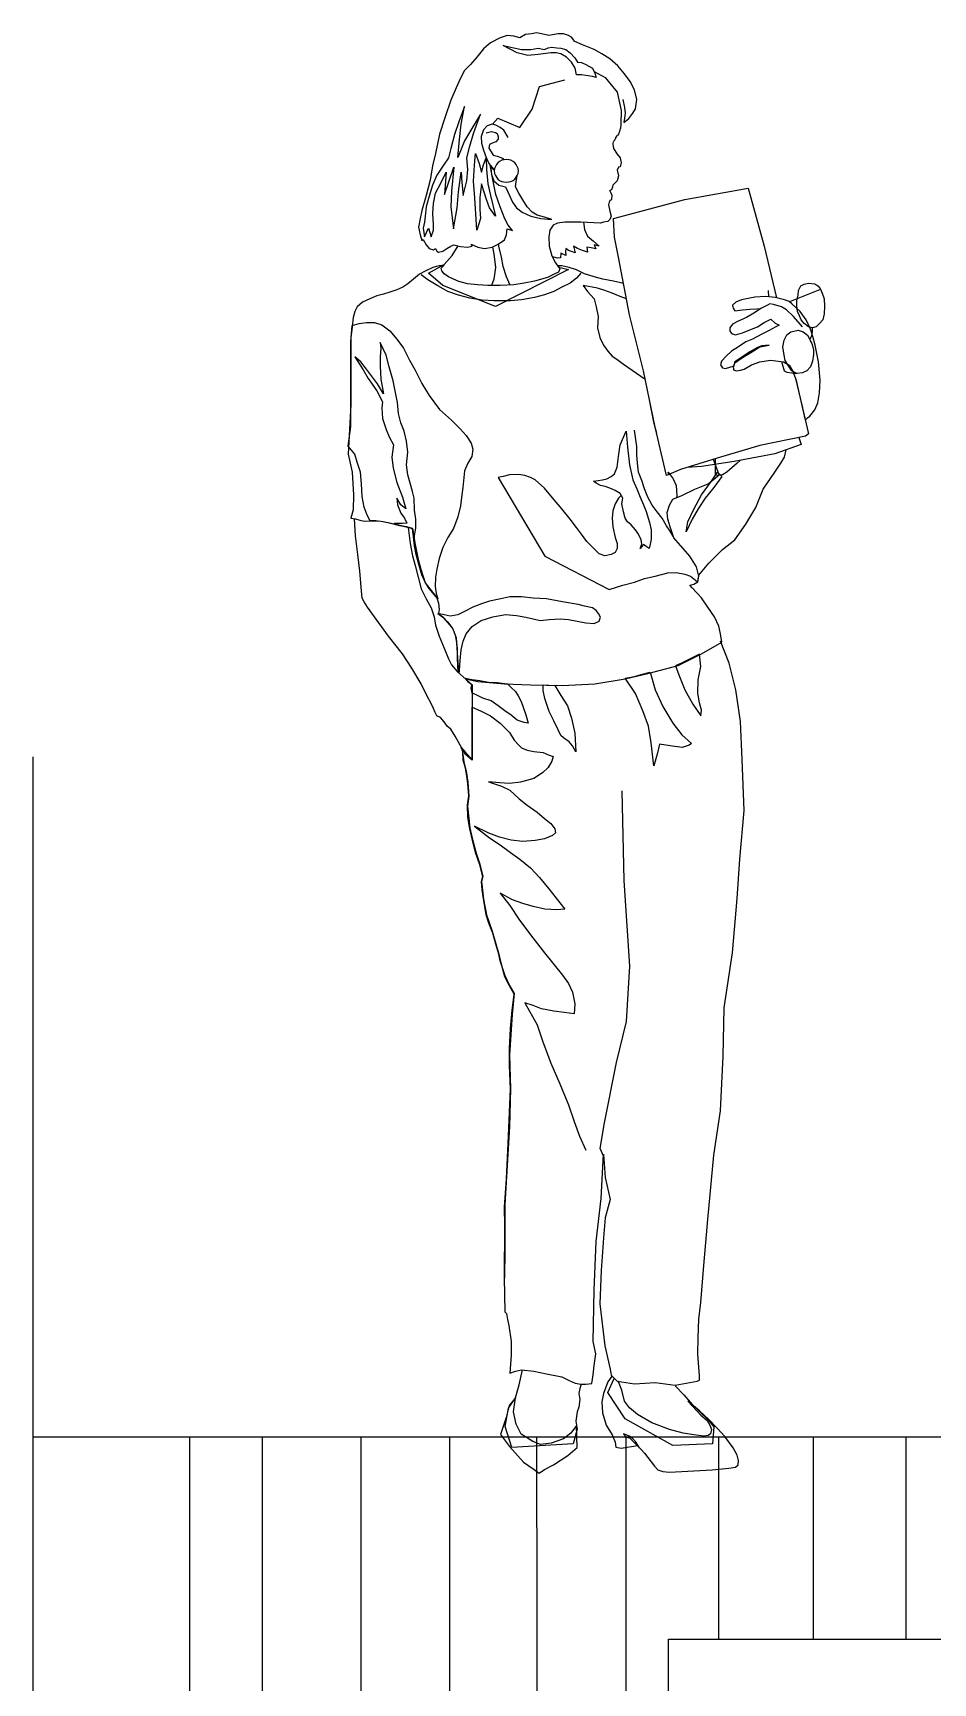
# Model space of a CAD drawing. Header units: millimetres. Extents: x 462666 to 1244237, y 2328025 to 3795663.
# Drawn here: x 1153221 to 1154283, y 2879315 to 2881263 of the extents above; entities that cross this region are included whole.
import ezdxf
from ezdxf.lldxf.tags import DXFTag

# ---------------------------------------------------------------- set-up
doc = ezdxf.new("R2010")
doc.units = ezdxf.units.MM
doc.layers.add('MUR-POH', color=64, linetype='Continuous')
doc.layers.add('MUR_POH', color=64, linetype='Continuous')
tags = doc.linetypes.add('DASHED', pattern=[0.75, 0.5, -0.25]).pattern_tags.tags
tags[6:7] = [DXFTag(74, 4), DXFTag(75, 0), DXFTag(340, '0'), DXFTag(46, 1.0), DXFTag(50, 0.0), DXFTag(44, 0.0), DXFTag(45, 0.0)]
tags[4:5] = [DXFTag(74, 4), DXFTag(75, 0), DXFTag(340, '0'), DXFTag(46, 1.0), DXFTag(50, 0.0), DXFTag(44, 0.0), DXFTag(45, 0.0)]

msp = doc.modelspace()

# ---------------------------------------------------------------- linework, layer by layer
at = {"layer": 'MUR-POH', "color": 252}
for p, q in [((1154042.9, 2880518.8), (1154032.8, 2880544.7)), ((1154050.8, 2880487.4), (1154042.9, 2880518.8)), ((1154056.3, 2880450.1), (1154050.8, 2880487.4)), ((1154058.4, 2880405.3), (1154056.3, 2880450.1)), ((1153727.6, 2880419.1), (1153729.7, 2880402.4)), ((1153730.5, 2880413.3), (1153727.6, 2880419.1)), ((1153734.3, 2880410.3), (1153730.5, 2880413.3)), ((1153729.7, 2880402.4), (1153732.6, 2880391.5)), ((1153734.1, 2880410.9), (1153734.3, 2880410.3)), ((1154060.5, 2880345), (1154058.4, 2880405.3)), ((1153732.6, 2880391.5), (1153734.7, 2880378.5)), ((1153734.7, 2880378.5), (1153735.6, 2880361.8)), ((1153735.6, 2880361.8), (1153734.3, 2880350)), ((1153734.3, 2880350), (1153735.6, 2880335.4)), ((1153735.6, 2880335.4), (1153736.8, 2880324.5)), ((1154055.4, 2880287.7), (1154060.5, 2880345)), ((1153736.8, 2880324.5), (1153739.8, 2880312.4)), ((1153739.8, 2880312.4), (1153744.4, 2880294.8)), ((1153744.4, 2880294.8), (1153748.6, 2880281.8)), ((1153748.6, 2880281.8), (1153752.3, 2880267.1)), ((1154052.5, 2880241.2), (1154055.4, 2880287.7)), ((1153752.3, 2880267.1), (1153750.6, 2880261.3)), ((1153750.6, 2880261.3), (1153751.5, 2880254.6)), ((1153751.5, 2880254.6), (1153753.2, 2880240.3)), ((1153753.2, 2880240.3), (1153756.5, 2880221.9)), ((1154046.7, 2880177.1), (1154052.5, 2880241.2)), ((1153756.5, 2880221.9), (1153763.2, 2880202.7)), ((1153763.2, 2880202.7), (1153771.2, 2880175.4)), ((1153771.2, 2880175.4), (1153772.8, 2880168.3)), ((1153772.8, 2880168.3), (1153774.9, 2880159.5)), ((1153774.9, 2880159.5), (1153778.3, 2880150.3)), ((1154037, 2880112.2), (1154046.7, 2880177.1)), ((1153778.3, 2880150.3), (1153783.7, 2880138.6)), ((1153783.7, 2880138.6), (1153789.2, 2880129)), ((1153789.2, 2880129), (1153786.7, 2880104.3)), ((1153786.7, 2880104.3), (1153783.7, 2880056.5)), ((1154035.8, 2880054.9), (1154037, 2880112.2)), ((1153783.7, 2880056.5), (1153785, 2880016.4)), ((1154032.8, 2879990.4), (1154035.8, 2880054.9)), ((1153785, 2880016.4), (1153783.7, 2879972)), ((1154024.9, 2879938.1), (1154032.8, 2879990.4)), ((1153783.7, 2879972), (1153778.3, 2879879.9)), ((1153891.7, 2879887), (1153894.7, 2879939.3)), ((1153894.7, 2879939.3), (1153896.8, 2879911.7)), ((1154017.8, 2879862.3), (1154024.9, 2879938.1)), ((1153896.8, 2879911.7), (1153902.6, 2879885.7)), ((1153885.9, 2879836.3), (1153891.7, 2879887)), ((1153902.6, 2879885.7), (1153896.8, 2879864)), ((1153778.3, 2879879.9), (1153778.3, 2879826.7)), ((1153896.8, 2879864), (1153894.7, 2879840.5)), ((1154013.2, 2879807.8), (1154017.8, 2879862.3)), ((1153883.8, 2879779), (1153885.9, 2879836.3)), ((1153894.7, 2879840.5), (1153891.7, 2879802)), ((1153778.3, 2879826.7), (1153777.9, 2879792.8)), ((1154009.4, 2879764.3), (1154013.2, 2879807.8)), ((1153891.7, 2879802), (1153890.5, 2879762.6)), ((1153882.3, 2879718.4), (1153883.8, 2879779)), ((1153778.3, 2879753.4), (1153780, 2879751.3)), ((1153780, 2879751.3), (1153781.2, 2879744.1)), ((1153890.5, 2879762.6), (1153896.3, 2879713.2)), ((1154007.3, 2879744.6), (1154009.4, 2879764.3)), ((1153781.2, 2879744.1), (1153782.9, 2879737)), ((1153782.9, 2879737), (1153785.8, 2879718.2)), ((1154006.5, 2879722.9), (1154007.3, 2879744.6)), ((1153785.8, 2879718.2), (1153785.8, 2879701.9)), ((1153885.5, 2879703.5), (1153882.3, 2879718.4)), ((1153896.3, 2879713.2), (1153902.6, 2879685.6)), ((1154006, 2879703.2), (1154006.5, 2879722.9)), ((1153785.8, 2879701.9), (1153784.1, 2879680.9)), ((1153883.8, 2879689.7), (1153885.5, 2879703.5)), ((1154008.1, 2879677.6), (1154006, 2879703.2)), ((1153784.1, 2879680.9), (1153790.8, 2879683)), ((1153790.8, 2879683), (1153798, 2879684.7)), ((1153798, 2879684.7), (1153812.6, 2879683)), ((1153812.6, 2879683), (1153827.3, 2879680.1)), ((1153827.3, 2879680.1), (1153845.3, 2879676.7)), ((1153845.3, 2879676.7), (1153854.1, 2879672.1)), ((1153854.1, 2879672.1), (1153861.2, 2879669.2)), ((1153880.9, 2879668.8), (1153882.5, 2879678.8)), ((1153882.5, 2879678.8), (1153883.8, 2879689.7)), ((1153902.6, 2879685.6), (1153903.5, 2879678.5)), ((1153903.5, 2879678.5), (1153910.6, 2879671.4)), ((1153910.6, 2879671.4), (1153931.1, 2879668.4)), ((1153979.2, 2879666.8), (1154005.2, 2879671.4)), ((1154005.2, 2879671.4), (1154008.1, 2879672.6)), ((1154008.1, 2879672.6), (1154008.1, 2879677.6)), ((1153790.7, 2879651.7), (1153783.5, 2879642.5)), ((1153788.6, 2879635), (1153790.7, 2879651.7)), ((1153861.2, 2879669.2), (1153867.9, 2879667.9)), ((1153867.9, 2879667.9), (1153873.7, 2879667.9)), ((1153873.7, 2879667.9), (1153880.9, 2879668.8)), ((1153931.1, 2879668.4), (1153955.8, 2879669.7)), ((1153955.8, 2879669.7), (1153979.2, 2879666.8)), ((1153783.5, 2879642.5), (1153779.8, 2879628.7)), ((1153791.5, 2879620.8), (1153788.6, 2879635)), ((1153779.8, 2879628.7), (1153773.1, 2879608.6)), ((1153797.4, 2879609), (1153791.5, 2879620.8)), ((1153862.7, 2879619.1), (1153856, 2879609.9)), ((1153863.6, 2879593), (1153862.7, 2879619.1)), ((1153773.1, 2879608.6), (1153783.6, 2879594.1)), ((1153783.6, 2879594.1), (1153800.3, 2879575.7)), ((1153811.2, 2879600.2), (1153797.4, 2879609)), ((1153820.4, 2879596.5), (1153811.2, 2879600.2)), ((1153833, 2879598.1), (1153820.4, 2879596.5)), ((1153847.6, 2879603.2), (1153833, 2879598.1)), ((1153856, 2879609.9), (1153847.6, 2879603.2)), ((1153852.6, 2879583.7), (1153863.6, 2879593)), ((1153800.3, 2879575.7), (1153812.9, 2879567.3)), ((1153835.5, 2879572.8), (1153852.6, 2879583.7)), ((1153812.9, 2879567.3), (1153818.7, 2879562.7)), ((1153818.7, 2879562.7), (1153825, 2879567.3)), ((1153825, 2879567.3), (1153835.5, 2879572.8))]:
    msp.add_line(p, q, dxfattribs=at)
for points in [[(1153917.3, 2881184.1), (1153919.4, 2881174.8), (1153920.2, 2881168.1), (1153919.4, 2881162.3), (1153918.5, 2881157.3), (1153924.4, 2881161.9), (1153929.4, 2881168.1), (1153932.4, 2881173.2), (1153934, 2881184.1), (1153931.1, 2881195.8), (1153926.1, 2881205.4), (1153919.4, 2881214.6), (1153911.4, 2881224.2), (1153902.2, 2881232.2), (1153892.6, 2881238.1), (1153883.8, 2881243.1), (1153870, 2881248.9), (1153860.8, 2881252.7), (1153857, 2881257.7), (1153853.2, 2881259.8), (1153847.4, 2881261.9), (1153841.1, 2881261.9), (1153830.2, 2881259.8), (1153821.4, 2881261.9), (1153815.5, 2881262.8), (1153809.7, 2881261.9), (1153802.6, 2881261.1), (1153795.9, 2881256.9), (1153788.7, 2881259), (1153780.8, 2881259.8), (1153772.8, 2881256.9), (1153761.1, 2881251), (1153753.2, 2881243.9), (1153745.2, 2881234.3), (1153737.7, 2881225.5), (1153730.5, 2881218.4), (1153725.5, 2881208.8), (1153720.9, 2881197.9), (1153714.6, 2881183.6), (1153707.9, 2881164), (1153701.2, 2881143.4), (1153696.2, 2881120.4), (1153692.9, 2881105.8), (1153689.9, 2881089), (1153685.3, 2881071), (1153680.3, 2881053.4), (1153678.2, 2881043.8), (1153676.5, 2881033.7), (1153678.2, 2881024.5), (1153680.3, 2881017.8), (1153682, 2881019.1), (1153685.3, 2881012.8), (1153689.1, 2881008.2), (1153694.1, 2881007), (1153696.2, 2881008.2), (1153697.9, 2881005.3), (1153700, 2881004), (1153705, 2881005.3), (1153709.6, 2881008.2), (1153714.6, 2881011.1), (1153718, 2881012.8), (1153725.9, 2881010.7), (1153734.3, 2881009.9), (1153739.8, 2881011.1), (1153738.5, 2881013.6), (1153746.5, 2881009.9), (1153754.4, 2881008.2), (1153763.2, 2881009.9), (1153770.3, 2881013.6), (1153777.9, 2881018.7), (1153780, 2881024.5), (1153780.8, 2881031.7), (1153787.1, 2881029.6), (1153782, 2881035.8), (1153778.3, 2881043.4), (1153772.8, 2881057.6), (1153767.4, 2881072.3), (1153764, 2881089.9), (1153760.7, 2881107.1)], [(1153885.9, 2881210.4), (1153881.7, 2881211.3), (1153873.7, 2881212.5), (1153868.7, 2881213.4), (1153862.9, 2881213.4), (1153861.2, 2881221.3), (1153857, 2881228.4), (1153851.1, 2881234.3), (1153844.4, 2881238.1), (1153838.6, 2881239.3), (1153832.3, 2881239.3), (1153817.6, 2881237.2), (1153805.5, 2881236.4), (1153792.9, 2881239.3), (1153776.2, 2881248.1), (1153798, 2881243.1), (1153808.8, 2881243.1), (1153817.6, 2881244.8), (1153825.2, 2881243.1), (1153829.4, 2881245.2), (1153833.5, 2881246), (1153839.4, 2881245.2), (1153844.4, 2881244.8), (1153850.3, 2881243.1), (1153855.3, 2881239.3), (1153860.8, 2881233.5), (1153864.1, 2881228.4), (1153868.7, 2881228), (1153873.7, 2881225.5), (1153881.7, 2881221.3), (1153884.6, 2881215.5), (1153885.9, 2881210.4)], [(1153883.7, 2881217.3), (1153896.8, 2881210.4), (1153910.6, 2881192.8), (1153915.6, 2881171.1), (1153915.2, 2881155.2)], [(1153763.8, 2881155), (1153769.9, 2881162.3), (1153795.9, 2881151.4), (1153810.5, 2881172.7), (1153819.3, 2881199.5), (1153849, 2881207.5)], [(1153717.6, 2881031.7), (1153721.8, 2881056.4), (1153723.4, 2881075.2), (1153726.8, 2881098.6), (1153727.6, 2881086.1), (1153728.9, 2881071), (1153733.5, 2881088.2), (1153734.7, 2881101.6), (1153733.5, 2881115.4), (1153736.8, 2881129.2), (1153741.4, 2881144.3), (1153749.4, 2881166.9), (1153739.3, 2881150.1), (1153730.5, 2881135.5), (1153722.6, 2881115.8), (1153724.7, 2881137.2), (1153726.8, 2881155.2), (1153730.5, 2881176.1), (1153723.8, 2881158.1), (1153718.8, 2881143), (1153714.6, 2881126.3), (1153711.7, 2881115.4), (1153705.8, 2881106.6), (1153697.9, 2881094.9), (1153692.9, 2881083.2), (1153689.1, 2881070.2), (1153685.3, 2881057.6), (1153684.1, 2881046.7), (1153683.2, 2881039.6), (1153682, 2881032.5), (1153683.2, 2881022), (1153688.3, 2881032.5), (1153691.2, 2881022), (1153694.1, 2881030), (1153694.1, 2881036.7), (1153693.3, 2881049.7), (1153694.1, 2881061.4), (1153696.2, 2881073.9), (1153702.9, 2881086.1), (1153708.8, 2881098.6), (1153707.1, 2881072.3), (1153718, 2881104.5), (1153715.1, 2881076), (1153714.6, 2881057.6), (1153717.6, 2881031.7)], [(1153782, 2881139.3), (1153777, 2881148), (1153772.8, 2881151.4), (1153767.4, 2881153.9), (1153763.2, 2881155.2), (1153757.3, 2881153.1), (1153753.2, 2881148.5), (1153750.2, 2881140.5), (1153750.6, 2881132.6), (1153753.2, 2881124.6), (1153756.1, 2881115.8), (1153759.4, 2881108.7), (1153765.3, 2881101.6), (1153765.9, 2881101)], [(1153914.3, 2881149.9), (1153915.2, 2881150.1), (1153915.6, 2881155.2)], [(1153756.1, 2881145.1), (1153762.4, 2881146.4), (1153767, 2881145.5), (1153769.1, 2881144.3), (1153770.3, 2881140.5), (1153770.3, 2881137.6), (1153767.4, 2881134.2), (1153763.2, 2881132.6), (1153760.3, 2881131.3), (1153759.4, 2881126.7), (1153761.9, 2881122.5), (1153764.5, 2881118.7), (1153769.1, 2881117.5), (1153773.3, 2881115.8), (1153776.2, 2881114.6), (1153776.8, 2881112.5)], [(1153905.8, 2881132.9), (1153905.6, 2881131.7), (1153906.4, 2881126.3), (1153910.6, 2881119.6), (1153914.3, 2881115.4), (1153915.6, 2881109.5), (1153914.3, 2881104.9), (1153912.3, 2881104.5), (1153910.6, 2881100.7), (1153912.3, 2881094), (1153910.6, 2881088.2), (1153906.4, 2881084), (1153906.1, 2881083.7)], [(1153914.3, 2881149.9), (1153913.5, 2881146.4), (1153912.3, 2881143.4), (1153911.2, 2881141.8)], [(1153756.1, 2881115.4), (1153756.5, 2881101.6), (1153758.2, 2881084.8), (1153761.1, 2881071), (1153767, 2881046.7), (1153760.3, 2881056.4), (1153756.5, 2881066.4), (1153754.4, 2881073.9), (1153750.6, 2881084.8), (1153748.6, 2881068.5), (1153748.6, 2881054.3), (1153749.4, 2881043.8), (1153745.2, 2881030), (1153742.7, 2881068.1), (1153741.4, 2881087.8), (1153742.3, 2881106.6), (1153743.5, 2881120.4), (1153748.1, 2881108.7), (1153750.6, 2881098.6), (1153753.2, 2881107), (1153756.1, 2881115.4)], [(1153780, 2881113.3), (1153777, 2881112.9), (1153774.5, 2881112.5), (1153772, 2881111.2), (1153769.9, 2881109.5), (1153768.2, 2881107.4), (1153767, 2881105.3), (1153766.1, 2881102.8), (1153765.7, 2881099.9), (1153766.1, 2881097), (1153767, 2881094.5), (1153768.2, 2881092.4), (1153769.9, 2881090.3), (1153772, 2881088.6), (1153774.5, 2881087.3), (1153777, 2881086.9), (1153780, 2881086.5), (1153782.9, 2881086.9), (1153785.4, 2881087.3), (1153787.9, 2881088.6), (1153790, 2881090.3), (1153791.7, 2881092.4), (1153792.9, 2881094.5), (1153793.8, 2881097), (1153794.2, 2881099.9), (1153793.8, 2881102.8), (1153792.9, 2881105.3), (1153791.7, 2881107.4), (1153790, 2881109.5), (1153787.9, 2881111.2), (1153785.4, 2881112.5), (1153782.9, 2881112.9), (1153780, 2881113.3)], [(1153765.9, 2881100.6), (1153764.5, 2881102), (1153761.1, 2881106.6), (1153762.4, 2881095.7), (1153765.3, 2881088.2), (1153771.2, 2881083.2), (1153779.1, 2881081.1), (1153783.7, 2881071), (1153787.1, 2881063.1), (1153792.1, 2881056.4), (1153798.8, 2881051.3), (1153808.8, 2881046.7), (1153820.6, 2881043.8), (1153833.5, 2881042.5)], [(1153833.5, 2881042.5), (1153825.2, 2881045.5), (1153816.4, 2881047.6), (1153810.5, 2881051.3), (1153804.7, 2881057.6), (1153799.6, 2881066), (1153794.6, 2881073.9), (1153790.8, 2881081.1), (1153791.7, 2881086.9), (1153792.9, 2881094), (1153792.9, 2881094.5)], [(1153902.2, 2881065.1), (1153904.3, 2881066.4), (1153904.7, 2881071), (1153903.5, 2881073.9), (1153902.2, 2881076.9), (1153904.3, 2881078.1), (1153905.6, 2881081.1), (1153906.1, 2881083.7)], [(1154136.7, 2880789.7), (1154132.9, 2880786.7), (1154079.3, 2880775.8), (1154028.6, 2880760.8), (1153985.5, 2880747.4), (1153968.8, 2880740.3), (1153955.8, 2880797.6), (1153942, 2880863.8), (1153925.2, 2880929.9), (1153912.3, 2880998.2), (1153907.7, 2881021.6), (1153906.4, 2881043.8), (1153990.5, 2881066.4), (1154065.5, 2881079.8), (1154084.3, 2881011.1), (1154098.8, 2880950.1)], [(1153902.4, 2881065.3), (1153901.4, 2881063.1), (1153900.5, 2881060.1), (1153902.2, 2881052.6), (1153903.5, 2881046.7), (1153902.2, 2881042.5), (1153899.7, 2881040.4), (1153894.7, 2881039.6), (1153890.9, 2881038.4), (1153867.9, 2881039.6), (1153849, 2881039.6), (1153840.2, 2881038.4), (1153835.2, 2881035.8), (1153831.5, 2881030), (1153830.2, 2881022), (1153830.6, 2881011.1), (1153833.5, 2880999.8), (1153838.1, 2880991.5), (1153841.5, 2880986.4), (1153853.2, 2880983.5), (1153767, 2880940), (1153705, 2880964.7), (1153688.3, 2880979.3), (1153706.7, 2880989.4), (1153715.9, 2881000.3), (1153723.2, 2881011.4)], [(1153871.2, 2881039.4), (1153871.6, 2881036.7), (1153872.1, 2881030.8), (1153875.8, 2881022.9), (1153882.9, 2881017), (1153889.6, 2881011.1), (1153883.8, 2881012.8), (1153885.5, 2881007.8), (1153880, 2881009), (1153875, 2881009.9), (1153875.8, 2881004), (1153870, 2881006.1), (1153864.1, 2881008.2), (1153859.1, 2881011.1), (1153861.2, 2881003.2), (1153857, 2881004.9), (1153853.2, 2881006.1), (1153850.3, 2881008.2), (1153849.9, 2881005.3), (1153850.3, 2881000.3), (1153844.4, 2881002.8), (1153844, 2880997.3), (1153840.2, 2880996.9), (1153836.1, 2880998.2), (1153834, 2880998.9)], [(1153763.7, 2881010.1), (1153765.3, 2881001.9), (1153767, 2880986), (1153765.3, 2880972.2), (1153762.6, 2880964.7)], [(1153784.3, 2880965.3), (1153780, 2880975.1), (1153776.2, 2880987.3), (1153774.1, 2880998.2), (1153771.2, 2881011.1), (1153770.9, 2881014)], [(1153918.2, 2880967.1), (1153906.4, 2880969.7), (1153893.8, 2880972.2), (1153883.8, 2880975.1), (1153872.1, 2880978.5), (1153862.9, 2880983.1), (1153854.1, 2880986), (1153845.3, 2880988.1), (1153841.1, 2880988.1), (1153843.2, 2880984.3), (1153841.5, 2880980.6), (1153837.3, 2880978.5), (1153828.5, 2880974.3), (1153813.4, 2880969.7), (1153800.9, 2880967.6), (1153788.7, 2880965.5), (1153772.8, 2880964.7), (1153758.2, 2880964.7), (1153746.5, 2880965.5), (1153734.3, 2880966.8), (1153723.8, 2880969.3), (1153717.6, 2880972.2), (1153711.7, 2880975.1), (1153706.7, 2880978.5), (1153703.8, 2880982.2), (1153702.9, 2880985.2), (1153706.7, 2880988.9), (1153700.8, 2880988.1), (1153693.3, 2880986), (1153684.9, 2880982.2), (1153677.4, 2880978.1), (1153670.3, 2880972.2), (1153663.6, 2880966.8), (1153657.7, 2880962.6), (1153650.6, 2880959.6), (1153642.6, 2880956.7), (1153635.1, 2880954.6), (1153627.1, 2880952.5), (1153618.8, 2880948.8), (1153610.4, 2880945), (1153604.1, 2880939.5), (1153601.2, 2880934.1), (1153599.1, 2880927), (1153598.2, 2880916.1), (1153596.6, 2880903.1), (1153596.6, 2880876.7), (1153596.6, 2880824.4), (1153593.2, 2880765.8), (1153598.2, 2880744.4), (1153599.5, 2880717.6), (1153599.1, 2880700.1), (1153596.6, 2880690), (1153602, 2880689.2), (1153607, 2880687.9), (1153612.1, 2880686.7), (1153621.3, 2880687.1), (1153631.7, 2880686.7), (1153640.5, 2880685), (1153652.7, 2880682.1), (1153669.4, 2880677.9), (1153672.4, 2880659), (1153676.1, 2880641.4), (1153679.1, 2880629.7), (1153684.1, 2880613.8), (1153694.1, 2880601.2), (1153697.9, 2880596.2), (1153700, 2880589.9), (1153700.8, 2880582.4), (1153700, 2880577.4), (1153705, 2880573.6), (1153710.9, 2880567.3), (1153716.7, 2880559.4), (1153720.9, 2880548.9), (1153723.5, 2880507.6)], [(1153867.9, 2880979.3), (1153862.9, 2880973.5), (1153855.3, 2880967.6), (1153845.3, 2880962.6), (1153836.1, 2880957.5), (1153825.2, 2880953.8), (1153813.4, 2880950.4), (1153798, 2880947.9), (1153785, 2880946.7), (1153765.3, 2880946.7), (1153751.5, 2880947.5), (1153736.8, 2880949.6), (1153723.4, 2880953.4), (1153710.9, 2880957.5), (1153699.1, 2880964.2), (1153687.4, 2880971.4), (1153679.5, 2880977.2)], [(1153921.6, 2880948.9), (1153914.3, 2880951.7), (1153904.7, 2880955.5), (1153896.3, 2880958.8), (1153887.6, 2880961.7), (1153870.8, 2880964.7), (1153875.8, 2880957.5), (1153883.8, 2880948.8), (1153885.9, 2880939.5), (1153888.4, 2880928.2), (1153887.6, 2880914.8), (1153890.5, 2880903.5), (1153894.7, 2880894.3), (1153899.7, 2880887.2), (1153904.7, 2880881.3), (1153910.2, 2880877.6), (1153918.1, 2880871.7), (1153944, 2880854.1)], [(1154089.7, 2880951.3), (1154089.4, 2880958.8)], [(1154138.3, 2880900.2), (1154140.4, 2880896.4), (1154142.5, 2880889.3), (1154142.5, 2880883.4), (1154141.3, 2880875.5), (1154138.8, 2880868.8), (1154134.6, 2880863.8), (1154129.6, 2880861.7), (1154122.9, 2880860.8), (1154117, 2880863.8), (1154113.6, 2880868.8), (1154109, 2880876.3), (1154107.8, 2880882.6), (1154106.1, 2880892.2), (1154107.8, 2880900.2), (1154111.1, 2880906.5), (1154115.7, 2880910.2), (1154124.5, 2880911.9), (1154130.4, 2880910.2), (1154135.4, 2880906), (1154138.3, 2880901), (1154140.4, 2880905.2), (1154141.3, 2880910.2), (1154141.3, 2880914.8), (1154136.7, 2880916.1), (1154131.6, 2880919.9), (1154127.9, 2880924.1), (1154125.8, 2880929.1), (1154123.7, 2880934.1), (1154122.9, 2880940.8), (1154122.9, 2880946.7), (1154124.5, 2880953.4), (1154124.9, 2880958.8), (1154127.5, 2880964.2), (1154131.6, 2880966.3), (1154136.7, 2880967.6), (1154144.2, 2880966.8), (1154147.6, 2880964.2), (1154150.5, 2880961.3), (1154152.6, 2880955.5), (1154155.1, 2880948.8), (1154155.5, 2880940), (1154155.1, 2880931.2), (1154153.4, 2880924.1), (1154149.6, 2880919.9), (1154145.5, 2880916.1), (1154141.3, 2880914.8)], [(1154149.6, 2880959.6), (1154114.3, 2880945.3)], [(1154129.6, 2880916.1), (1154118.7, 2880928.2), (1154110.7, 2880935.8), (1154104.8, 2880939.5), (1154095.2, 2880942.1), (1154091, 2880942.9), (1154088.1, 2880941.6), (1154081, 2880937.9), (1154072.2, 2880932), (1154063.4, 2880927), (1154053.4, 2880922.8), (1154046.7, 2880919), (1154043.7, 2880914.8), (1154043.7, 2880911.1), (1154045.8, 2880908.1), (1154050.4, 2880906.5), (1154058.8, 2880909), (1154067.2, 2880912.3), (1154076.4, 2880916.1), (1154084.3, 2880921.1), (1154092.3, 2880924.9), (1154097.3, 2880920.3), (1154101.8, 2880917.8)], [(1154129.6, 2880916.1), (1154118.7, 2880928.2), (1154110.7, 2880935.8), (1154104.8, 2880939.5), (1154095.2, 2880942.1), (1154091, 2880942.9), (1154088.1, 2880941.6), (1154081, 2880937.9), (1154072.2, 2880932), (1154063.4, 2880927), (1154053.4, 2880922.8), (1154046.7, 2880919), (1154043.7, 2880914.8), (1154043.7, 2880911.1), (1154045.8, 2880908.1), (1154050.4, 2880906.5), (1154058.8, 2880909), (1154067.2, 2880912.3), (1154076.4, 2880916.1), (1154084.3, 2880921.1), (1154092.3, 2880924.9), (1154097.3, 2880920.3), (1154101.8, 2880917.8)], [(1154129.6, 2880916.1), (1154118.7, 2880928.2), (1154110.7, 2880935.8), (1154104.8, 2880939.5), (1154095.2, 2880942.1), (1154091, 2880942.9), (1154088.1, 2880941.6), (1154081, 2880937.9), (1154072.2, 2880932), (1154063.4, 2880927), (1154053.4, 2880922.8), (1154046.7, 2880919), (1154043.7, 2880914.8), (1154043.7, 2880911.1), (1154045.8, 2880908.1), (1154050.4, 2880906.5), (1154058.8, 2880909), (1154067.2, 2880912.3), (1154076.4, 2880916.1), (1154084.3, 2880921.1), (1154092.3, 2880924.9), (1154097.3, 2880920.3), (1154101.8, 2880917.8)], [(1154129.6, 2880916.1), (1154118.7, 2880928.2), (1154110.7, 2880935.8), (1154104.8, 2880939.5), (1154095.2, 2880942.1), (1154091, 2880942.9), (1154088.1, 2880941.6), (1154081, 2880937.9), (1154072.2, 2880932), (1154063.4, 2880927), (1154053.4, 2880922.8), (1154046.7, 2880919), (1154043.7, 2880914.8), (1154043.7, 2880911.1), (1154045.8, 2880908.1), (1154050.4, 2880906.5), (1154058.8, 2880909), (1154067.2, 2880912.3), (1154076.4, 2880916.1), (1154084.3, 2880921.1), (1154092.3, 2880924.9), (1154097.3, 2880920.3), (1154101.8, 2880917.8)], [(1154129.6, 2880916.1), (1154118.7, 2880928.2), (1154110.7, 2880935.8), (1154104.8, 2880939.5), (1154095.2, 2880942.1), (1154091, 2880942.9), (1154088.1, 2880941.6), (1154081, 2880937.9), (1154072.2, 2880932), (1154063.4, 2880927), (1154053.4, 2880922.8), (1154046.7, 2880919), (1154043.7, 2880914.8), (1154043.7, 2880911.1), (1154045.8, 2880908.1), (1154050.4, 2880906.5), (1154058.8, 2880909), (1154067.2, 2880912.3), (1154076.4, 2880916.1), (1154084.3, 2880921.1), (1154092.3, 2880924.9), (1154097.3, 2880920.3), (1154101.8, 2880917.8)], [(1154132.5, 2880805.6), (1154135.4, 2880808.5), (1154138.3, 2880810.6), (1154144.2, 2880818.1), (1154147.6, 2880826.1), (1154149.6, 2880838.2), (1154150.5, 2880852.9), (1154148.4, 2880874.6), (1154144.6, 2880894.3), (1154141.7, 2880904.4), (1154138.8, 2880913.2), (1154133.7, 2880924.1), (1154126.6, 2880934.1), (1154117, 2880942.9), (1154113.6, 2880945.8), (1154108.2, 2880947.9), (1154097.3, 2880950.4), (1154086.4, 2880951.7), (1154073.4, 2880950.8), (1154057.5, 2880947.9), (1154050.8, 2880945), (1154046.7, 2880941.6), (1154047.5, 2880937.9), (1154049.6, 2880934.9), (1154058.8, 2880935.8), (1154067.2, 2880936.6), (1154075.5, 2880937), (1154080.4, 2880937.5)], [(1153598.2, 2880917.4), (1153606.2, 2880919.9), (1153615, 2880921.1), (1153624.2, 2880921.1), (1153633, 2880918.2), (1153642.6, 2880911.1), (1153650.6, 2880901.4), (1153658.5, 2880890.6), (1153665.7, 2880876.7), (1153672.4, 2880864.6), (1153680.3, 2880849.1), (1153689.1, 2880834.9), (1153701.2, 2880818.5), (1153715.1, 2880805.6), (1153725.5, 2880795.5), (1153732.6, 2880787.6), (1153738.5, 2880778.8), (1153740.6, 2880771.7), (1153739.3, 2880762.9), (1153734.7, 2880754.9), (1153730.5, 2880746.1), (1153728.5, 2880726.4), (1153727.6, 2880717.6), (1153725.9, 2880704.7), (1153722.6, 2880691.7), (1153717.6, 2880677.9), (1153710.9, 2880667.4), (1153705, 2880655.3), (1153700.8, 2880642.3), (1153697.9, 2880629.7), (1153696.2, 2880620.5), (1153695.8, 2880609.6), (1153697.1, 2880601.2), (1153699.1, 2880595), (1153695, 2880600), (1153689.1, 2880607.1), (1153684.1, 2880614.6), (1153680.3, 2880623), (1153676.5, 2880636.8), (1153673.6, 2880647.3), (1153671.5, 2880657.4), (1153670.3, 2880668.2), (1153669.4, 2880677.9), (1153662.7, 2880680), (1153654.3, 2880681.2), (1153643.5, 2880683.7), (1153634.7, 2880685.8), (1153625.9, 2880687.1), (1153619.2, 2880687.1), (1153615.8, 2880693.8), (1153612.1, 2880703), (1153610, 2880715.5), (1153609.1, 2880730.6), (1153607.9, 2880744.4), (1153604.1, 2880756.2), (1153601.2, 2880765.8), (1153593.2, 2880775), (1153596.6, 2880798.4), (1153596.6, 2880824.4), (1153596.6, 2880851.6), (1153596.6, 2880875.5), (1153596.6, 2880898.5), (1153598.2, 2880917.4)], [(1154101.8, 2880917.8), (1154098.2, 2880916.1), (1154089.4, 2880911.1), (1154081.4, 2880907.3), (1154070.5, 2880901.4), (1154062.6, 2880898.1), (1154053.8, 2880892.2), (1154045.8, 2880887.2), (1154039.5, 2880881.3), (1154033.7, 2880875.5), (1154032.8, 2880870.9), (1154034.9, 2880867.5), (1154038.7, 2880866.7), (1154045, 2880868.8), (1154047.5, 2880869.6), (1154047.9, 2880865), (1154051.7, 2880863.8), (1154056.3, 2880864.6), (1154060.5, 2880865.9), (1154069.3, 2880870.9), (1154079.3, 2880874.6), (1154091.9, 2880876.7), (1154106.9, 2880874.6), (1154113.6, 2880870.5), (1154117.8, 2880863.8), (1154121.6, 2880854.1), (1154132.5, 2880805.6)], [(1153669.4, 2880677.9), (1153671.1, 2880667.4), (1153673.2, 2880678.3), (1153673.2, 2880688.8), (1153671.5, 2880699.6), (1153671.1, 2880713.5), (1153669.4, 2880721.4), (1153663.6, 2880741.1), (1153662.3, 2880753.2), (1153663.6, 2880767.9), (1153662.3, 2880780.9), (1153659.4, 2880792.6), (1153655.6, 2880802.6), (1153652.7, 2880813.5), (1153651.4, 2880826.5), (1153648.9, 2880840.3), (1153646.4, 2880852), (1153641.8, 2880868.8), (1153638, 2880882.6), (1153630.9, 2880897.3), (1153631.7, 2880890.6), (1153630.9, 2880880.5), (1153630.9, 2880869.6), (1153631.7, 2880854.1), (1153635.1, 2880837), (1153628, 2880848.7), (1153622.1, 2880856.6), (1153615, 2880865.9), (1153608.3, 2880874.6), (1153601.2, 2880880.5), (1153611.2, 2880865), (1153617.1, 2880855), (1153627.1, 2880840.3), (1153633.8, 2880827.3), (1153633, 2880820.2), (1153633.8, 2880807.7), (1153638, 2880794.7), (1153641.8, 2880785.9), (1153646.8, 2880776.7), (1153644.7, 2880762), (1153646.4, 2880749), (1153650.6, 2880732.3), (1153657.3, 2880714.7), (1153661.5, 2880700.9), (1153655.6, 2880705.9), (1153650.6, 2880713.5), (1153651.4, 2880705.9), (1153655.6, 2880695.9), (1153659.8, 2880690), (1153662.7, 2880684.1), (1153657.3, 2880683.7), (1153647.6, 2880683.7), (1153656.4, 2880681.2), (1153665.2, 2880679.1), (1153669.4, 2880677.9)], [(1154047.9, 2880868.8), (1154049.6, 2880873.4), (1154053.4, 2880876.3), (1154058.8, 2880879.7), (1154068.4, 2880885.5), (1154079.3, 2880892.2), (1154090.2, 2880894.3), (1154081.4, 2880893.5), (1154076.4, 2880891.4), (1154067.2, 2880886.4), (1154057.5, 2880879.7), (1154049.6, 2880874.6), (1154047.9, 2880868.8)], [(1154104.7, 2880875), (1154107.8, 2880863.8), (1154111.1, 2880862.5), (1154122.9, 2880860.8)], [(1154120.7, 2880856.5), (1154129.6, 2880820.2)], [(1154121.2, 2880855.2), (1154136.7, 2880789.7)], [(1153957.5, 2880790.2), (1153954.1, 2880803.5), (1153948.7, 2880831.9)], [(1153921.5, 2880792.6), (1153923.1, 2880773.7), (1153925.2, 2880753.2), (1153929.4, 2880735.2), (1153934, 2880724.8), (1153937.8, 2880714.7), (1153942, 2880705.9), (1153944.9, 2880698), (1153949.1, 2880685), (1153950.8, 2880676.2), (1153950.8, 2880665.3), (1153949.9, 2880659.4), (1153948.7, 2880654.4), (1153944.9, 2880656.5), (1153942, 2880659), (1153937.8, 2880654.4), (1153939.9, 2880659.4), (1153939.1, 2880664.5), (1153936.1, 2880671.2), (1153932.4, 2880676.2), (1153927.3, 2880682.1), (1153923.1, 2880685.8), (1153920.2, 2880690), (1153918.1, 2880697.5), (1153916.4, 2880706.8), (1153917.3, 2880713.5), (1153914.3, 2880719.3), (1153908.5, 2880722.7), (1153902.2, 2880725.6), (1153896.8, 2880727.3), (1153890.9, 2880728.5), (1153885.9, 2880731.5), (1153882.9, 2880733.6), (1153888.4, 2880734.4), (1153893.4, 2880735.2), (1153898.4, 2880736.5), (1153903.5, 2880739.4), (1153907.7, 2880742.3), (1153910.6, 2880750.3), (1153912.3, 2880762.9), (1153914.3, 2880776.7), (1153921.5, 2880792.6)], [(1153977.2, 2880668), (1153973.4, 2880674.9), (1153968.8, 2880681.2), (1153963.8, 2880690), (1153957.9, 2880697.5), (1153952, 2880705.5), (1153947, 2880714.7), (1153943.2, 2880724.8), (1153939.9, 2880734.4), (1153936.1, 2880744.4), (1153934.9, 2880754.9), (1153934, 2880765), (1153934, 2880774.6), (1153931.1, 2880793.8)], [(1154125.1, 2880785.1), (1154127.9, 2880777.1), (1154096.9, 2880766.2), (1154048.7, 2880757), (1154010.2, 2880751.1), (1153993.1, 2880749.7)], [(1154007, 2880622.7), (1154007.3, 2880622.6), (1154019, 2880636.8), (1154034.9, 2880653.2), (1154049.6, 2880664.5), (1154062.6, 2880682.9), (1154074.3, 2880702.6), (1154083.1, 2880724.3), (1154096.9, 2880744.4), (1154104, 2880754.9), (1154108.2, 2880762), (1154110.2, 2880770.9)], [(1153971.9, 2880741.6), (1153970.9, 2880744.4), (1153976.7, 2880736.5), (1153980.5, 2880728.5), (1153981.3, 2880716.4), (1153980.9, 2880714.4)], [(1154029.1, 2880744.4), (1154034.1, 2880739.4), (1154024.9, 2880726.4), (1154014.8, 2880713.5), (1154006.5, 2880700.9), (1153999.3, 2880688.8), (1153992.2, 2880674.1), (1153994.3, 2880685.8), (1154001, 2880700.1), (1154010.2, 2880717.6), (1154022, 2880733.6), (1154029.1, 2880744.4)], [(1154031.2, 2880741.1), (1154024.3, 2880759.4)], [(1154055.8, 2880758.3), (1154052.5, 2880754.9), (1154040, 2880744.4), (1154034.9, 2880741.1), (1154027, 2880740.3), (1154027, 2880760.2)], [(1153731.6, 2880500.4), (1153746.5, 2880497.4), (1153777.9, 2880494.5), (1153808.4, 2880493.2), (1153846.1, 2880492.4), (1153884.6, 2880494.5), (1153920.2, 2880500.3), (1153948.7, 2880507), (1153982.6, 2880516.3), (1154010.2, 2880530.1), (1154034.1, 2880543.9), (1154032.8, 2880553.5), (1154030.7, 2880562.7), (1154025.7, 2880573.6), (1154017.8, 2880584.9), (1154010.2, 2880596.2), (1153999.3, 2880607.9), (1153996.4, 2880610.9), (1154001.4, 2880612.1), (1154006, 2880615.1), (1154007.3, 2880621.8), (1154004.4, 2880632.6), (1153996.4, 2880645.2), (1153977.6, 2880667), (1153973.4, 2880680), (1153970.5, 2880688.8), (1153969.6, 2880696.7), (1153972.5, 2880705.5), (1153976.3, 2880712.6), (1153987.2, 2880716.8), (1154002.3, 2880724.3), (1154018.2, 2880730.6), (1154031.2, 2880741.1)], [(1153915.6, 2880716.8), (1153912.3, 2880713.5), (1153908.5, 2880706.8), (1153905.6, 2880698.8), (1153904.7, 2880690), (1153905.6, 2880680), (1153908.5, 2880667.4), (1153910.6, 2880660.3), (1153910.6, 2880654.4), (1153908.5, 2880649.4), (1153903.5, 2880647.3), (1153896.3, 2880645.6), (1153889.6, 2880648.1), (1153885.9, 2880651.5), (1153875, 2880662.4), (1153868.7, 2880671.2), (1153862.9, 2880679.1), (1153855.3, 2880688.8), (1153845.3, 2880700.9), (1153834.4, 2880713.9), (1153825.2, 2880725.6), (1153813.9, 2880735.2), (1153808.4, 2880738.2), (1153801.7, 2880740.3), (1153794.6, 2880741.5), (1153783.7, 2880741.1), (1153776.2, 2880739.4), (1153770.3, 2880738.2), (1153825.6, 2880645.2), (1153901.4, 2880605.9), (1153917.3, 2880610.9), (1153931.1, 2880614.6), (1153943.2, 2880618.8), (1153955.8, 2880621.8), (1153970.5, 2880625.5), (1153980.5, 2880626), (1153990.5, 2880623.9), (1153997.2, 2880621.8), (1154003.1, 2880616.7), (1154006, 2880614.6), (1154006.5, 2880618), (1154007.2, 2880622.1)], [(1153664, 2880679.2), (1153666.5, 2880660.3), (1153669.4, 2880645.6), (1153672.4, 2880634.3), (1153676.1, 2880620.5), (1153679.5, 2880606.7), (1153685.3, 2880595), (1153691.2, 2880584.1), (1153695, 2880573.6), (1153696.2, 2880563.6), (1153700.8, 2880550.6), (1153706.7, 2880536.8), (1153711.7, 2880524.2), (1153715.1, 2880517.1), (1153721.8, 2880509.1), (1153739.8, 2880493.2), (1153739.8, 2880404.5), (1153731.8, 2880411.2), (1153725.5, 2880422.1), (1153719.7, 2880432.9), (1153714.6, 2880440.9), (1153710, 2880444.7), (1153706.7, 2880449.7), (1153702.1, 2880454.7), (1153697.9, 2880456.8), (1153695.8, 2880460.6), (1153694.1, 2880465.6), (1153691.2, 2880471.5), (1153686.2, 2880480.7), (1153679.5, 2880494.5), (1153668.6, 2880512.9), (1153657.3, 2880530.1), (1153641, 2880550.6), (1153629.6, 2880566.5), (1153616.2, 2880584.9), (1153612.1, 2880591.2), (1153610, 2880595.8), (1153609.1, 2880604.2), (1153607, 2880627.6), (1153604.9, 2880647.3), (1153602, 2880669.1), (1153600.8, 2880689.4)], [(1153890.9, 2880573.2), (1153888.8, 2880577.4), (1153885.9, 2880581.2), (1153881.7, 2880584.1), (1153872.1, 2880586.2), (1153864.9, 2880588.3), (1153846.1, 2880591.2), (1153827.3, 2880595), (1153811.8, 2880595.8), (1153798, 2880597.1), (1153784.1, 2880597.1), (1153773.3, 2880595), (1153760.3, 2880592), (1153750.6, 2880589.1), (1153740.6, 2880584.9), (1153731.4, 2880580.3), (1153722.6, 2880576.1), (1153713.8, 2880574.5), (1153706.7, 2880576.1), (1153699.1, 2880577.4), (1153705, 2880573.2), (1153710.9, 2880566.5), (1153716.7, 2880559.4), (1153719.7, 2880551.8), (1153720.9, 2880545.6), (1153721.8, 2880536.8), (1153721.8, 2880525), (1153722.9, 2880508.1)], [(1153724.3, 2880506.9), (1153724.7, 2880510.4), (1153725.5, 2880522.1), (1153726.8, 2880534.7), (1153728.9, 2880544.7), (1153732.6, 2880553.5), (1153739.8, 2880562.3), (1153750.2, 2880569.4), (1153764, 2880573.6), (1153779.1, 2880576.5), (1153792.1, 2880575.3), (1153803, 2880573.2), (1153811.8, 2880571.1), (1153819.7, 2880569.4), (1153830.6, 2880570.3), (1153844, 2880571.1), (1153853.2, 2880570.3), (1153863.7, 2880568.6), (1153873.7, 2880566.5), (1153883.8, 2880565.7), (1153889.6, 2880568.6), (1153890.9, 2880573.2)], [(1154008.1, 2880529.7), (1153998.5, 2880525), (1153987.6, 2880519.2), (1153979.7, 2880515.8), (1153983.4, 2880505), (1153990.5, 2880487.4), (1154000.2, 2880470.6), (1154009.4, 2880456.8), (1154010.2, 2880463.5), (1154008.1, 2880471.9), (1154006, 2880483.6), (1154006.5, 2880499.1), (1154009.4, 2880515), (1154008.1, 2880529.7)], [(1153781.2, 2880494.5), (1153785.8, 2880490.3), (1153790.8, 2880485.3), (1153793.8, 2880480.2), (1153797.5, 2880473.6), (1153800, 2880466.9), (1153803, 2880458.1), (1153805.9, 2880448), (1153800.9, 2880448.8), (1153792.9, 2880451.8), (1153785.8, 2880457.6), (1153778.3, 2880462.7), (1153770.3, 2880468.5), (1153761.9, 2880474.4), (1153752.3, 2880477.7), (1153742.7, 2880482.3), (1153739.8, 2880483.6), (1153738.5, 2880489.5), (1153739.3, 2880493.2), (1153735.6, 2880496.2), (1153731.4, 2880501.2), (1153739.3, 2880499.5), (1153748.6, 2880498.3), (1153759, 2880496.6), (1153769.1, 2880496.2), (1153781.2, 2880494.5)], [(1153837.3, 2880492.4), (1153844.4, 2880480.7), (1153852, 2880468.5), (1153857, 2880453.9), (1153860.8, 2880436.3), (1153862, 2880414.1), (1153858.2, 2880421.2), (1153854.1, 2880426.2), (1153847.4, 2880430.8), (1153844.4, 2880433.4), (1153841.1, 2880440.1), (1153836.1, 2880450.9), (1153830.6, 2880461.8), (1153825.6, 2880477.3), (1153823.5, 2880486.5), (1153823.5, 2880493.2), (1153837.3, 2880492.4)], [(1153949.9, 2880508.3), (1153955.8, 2880487.4), (1153964.6, 2880467.7), (1153976.3, 2880448), (1153987.2, 2880434.2), (1153998.5, 2880424.1), (1153995.6, 2880422.1), (1153987.6, 2880419.5), (1153973.4, 2880421.2), (1153960.8, 2880423.3), (1153957.9, 2880411.6), (1153954.1, 2880397.8), (1153950.8, 2880425), (1153947.8, 2880444.7), (1153941.1, 2880462.7), (1153932.4, 2880483.2), (1153920.2, 2880501.2), (1153931.1, 2880503.3), (1153939.1, 2880505.4), (1153949.9, 2880508.3)], [(1153778.4, 2879753.2), (1153777.9, 2879793.2), (1153778.3, 2879855.2), (1153777.9, 2879876.9), (1153780, 2879910.4), (1153782, 2879951.9), (1153785, 2880016.4), (1153783.7, 2880044), (1153783.7, 2880063.7), (1153785, 2880087.5), (1153786.7, 2880109.3), (1153789.2, 2880128.1), (1153782, 2880140.7), (1153778.3, 2880148.7), (1153774.9, 2880160.4), (1153772.8, 2880167.5), (1153771.2, 2880175.4), (1153767.4, 2880187.2), (1153764, 2880200.2), (1153759.4, 2880211.9), (1153756.1, 2880221.9), (1153753.6, 2880238.3), (1153751.5, 2880251.2), (1153750.6, 2880261.3), (1153752.3, 2880267.1), (1153748.6, 2880281), (1153743.5, 2880295.6), (1153739.8, 2880311.5), (1153736.8, 2880323.2), (1153734.7, 2880337.1), (1153734.3, 2880351.3), (1153735.6, 2880362.2), (1153734.7, 2880376.8), (1153733.5, 2880385.6), (1153731.8, 2880394.8), (1153728.9, 2880404.5), (1153728.5, 2880414.5), (1153726.8, 2880419.5), (1153731.8, 2880413.3), (1153739.8, 2880405.3), (1153739.8, 2880466.9)], [(1153739.8, 2880466.9), (1153749.4, 2880462.7), (1153761.1, 2880456.8), (1153772.8, 2880448), (1153783.7, 2880437.1), (1153789.2, 2880427.9), (1153794.6, 2880422.1), (1153798, 2880419.1), (1153804.7, 2880416.2), (1153812.6, 2880414.5), (1153823.5, 2880413.3), (1153830.6, 2880410.3), (1153835.2, 2880408.7), (1153833.5, 2880403.2), (1153829.4, 2880395.7), (1153822.7, 2880389.4), (1153812.6, 2880382.7), (1153796.7, 2880378.5), (1153783.7, 2880376.8), (1153772, 2880377.7), (1153759, 2880378.9), (1153774.1, 2880373.9), (1153784.1, 2880368.9), (1153795, 2880358.8), (1153804.7, 2880351.3), (1153816.4, 2880342.9), (1153825.2, 2880335.4), (1153832.3, 2880329.5), (1153837.3, 2880323.2), (1153838.1, 2880318.6), (1153834.4, 2880315.3), (1153825.2, 2880311.5), (1153813.9, 2880309.4), (1153799.6, 2880308.6), (1153785.8, 2880309.8), (1153772, 2880313.6), (1153759.4, 2880318.2), (1153742.3, 2880326.6), (1153760.3, 2880312.8), (1153772.8, 2880304.4), (1153785, 2880295.6), (1153795.9, 2880287.7), (1153808.4, 2880277.2), (1153819.3, 2880265.9), (1153830.2, 2880252.5), (1153838.6, 2880241.6), (1153849, 2880228.6), (1153839.4, 2880227.8), (1153825.6, 2880228.6), (1153811.8, 2880231.6), (1153799.6, 2880235.3), (1153787.1, 2880239.5), (1153772.8, 2880247.5), (1153784.1, 2880232.8), (1153794.6, 2880216.9), (1153808.4, 2880198.1), (1153825.2, 2880177.1), (1153846.1, 2880150.7), (1153853.2, 2880140.7), (1153858.2, 2880130.7), (1153860.8, 2880116.8), (1153859.9, 2880105.1), (1153848.2, 2880106.4), (1153836.1, 2880108), (1153821.4, 2880111), (1153811.8, 2880114.7), (1153801.7, 2880118.1), (1153816.4, 2880092.1), (1153822.7, 2880073.3), (1153832.3, 2880046.9), (1153843.2, 2880022.2), (1153853.2, 2879997.5), (1153859.9, 2879977.8), (1153866.2, 2879960.7), (1153873.7, 2879943.9)], [(1153894.9, 2879936), (1153890.6, 2879946.1), (1153895.7, 2879976.3), (1153910, 2880047.7), (1153921.8, 2880095.8), (1153925.8, 2880161.4), (1153919.2, 2880262.3), (1153916.5, 2880368.3)], [(1153868.1, 2879667.9), (1153866.9, 2879662.6), (1153865.6, 2879656.8), (1153866.9, 2879649.6), (1153865.6, 2879640.8), (1153863.5, 2879635), (1153861.8, 2879624.1), (1153863.5, 2879614.9), (1153858.9, 2879597.3), (1153786.5, 2879593.1), (1153778.5, 2879617.8), (1153782.7, 2879639.6), (1153790.7, 2879651.7), (1153795.3, 2879667.2), (1153799.1, 2879684.6)], [(1153904.5, 2879677.4), (1153899.7, 2879670.5), (1153894.7, 2879656.7), (1153892.6, 2879647.1), (1153893.4, 2879634.1), (1153897.6, 2879619.4), (1153904.7, 2879608.1), (1153908.5, 2879599.3), (1153909.3, 2879593.5), (1153915.6, 2879592.2), (1153934.9, 2879595.6), (1153943.2, 2879586.4), (1153955, 2879570.9), (1153958.7, 2879566.7), (1153964.6, 2879564.6), (1153972.5, 2879563.8), (1154022.8, 2879566.7), (1154042.5, 2879568.8), (1154050.4, 2879570), (1154053.4, 2879572.5), (1154053.8, 2879577.6), (1154052.5, 2879583.9), (1154047.5, 2879592.6), (1154037.9, 2879606), (1154028.6, 2879616.1), (1154019, 2879626.1), (1154008.1, 2879636.2), (1153994.3, 2879647.9)], [(1153979.6, 2879666.8), (1153979.7, 2879665.5), (1153989.3, 2879655.4), (1153999.3, 2879643.7), (1154016.9, 2879627), (1154024.9, 2879617.3), (1154023.2, 2879597.3), (1153976.3, 2879595.6), (1153920.2, 2879627), (1153899.7, 2879658), (1153907.4, 2879674.5)], [(1153994.3, 2879647.9), (1154009.4, 2879631.2), (1154016.9, 2879624.9), (1154020.3, 2879619.4), (1154022, 2879614.4), (1154021.1, 2879609.4), (1154018.2, 2879607.3), (1154013.2, 2879606.5), (1154001.4, 2879608.1), (1153988.5, 2879610.2), (1153972.5, 2879614.4), (1153951.6, 2879622.4), (1153934.9, 2879632), (1153925.2, 2879640), (1153919.4, 2879647.9), (1153916.4, 2879660.9), (1153912.3, 2879670.5), (1153912, 2879671.2)], [(1155410.4, 2879605.2), (1153221.4, 2879605.2)], [(1153406.2, 2879605.2), (1153406.2, 2876790.3)], [(1153491.7, 2879605.2), (1153491.7, 2878543.8)], [(1153608.4, 2879605.2), (1153608.4, 2877982.7)], [(1153712.9, 2879605.2), (1153712.9, 2878543.8)], [(1153815.7, 2879605.2), (1153818.5, 2878109.7)], [(1153937, 2879592.6), (1153932.4, 2879600.2), (1153929.4, 2879603.5), (1153925.2, 2879606.5), (1153918.1, 2879609.4), (1153921, 2879605.2), (1153925.2, 2879604.4), (1153929.4, 2879600.6), (1153937, 2879592.6)], [(1153921, 2879605.2), (1153921, 2878543.8)], [(1154030.3, 2879605.2), (1154030.3, 2879366.8)], [(1154142.2, 2879605.2), (1154142.2, 2879366.8)], [(1154251.5, 2879605.2), (1154251.5, 2879366.8)]]:
    msp.add_lwpolyline(points, dxfattribs=at)
msp.add_lwpolyline([(1153905.9, 2881132.8), (1153906.4, 2881134.2, -0.051319), (1153908.8, 2881137.8, 0.281038), (1153909.3, 2881139.3), (1153911.2, 2881141.8)], format="xyb", dxfattribs=at)
at = {"layer": 'MUR-POH', "color": 1}
msp.add_lwpolyline([(1153971.4, 2876790.3), (1153971.4, 2879366.8), (1158867.7, 2879366.8), (1158867.7, 2876790.3)], dxfattribs=at)
at = {"layer": 'MUR_POH', "color": 3, "linetype": 'DASHED', "ltscale": 250, "flags": 128}
msp.add_lwpolyline([(1153221.4, 2876790.3), (1153221.4, 2880408.2)], dxfattribs=at)

doc.saveas('drawing.dxf')
